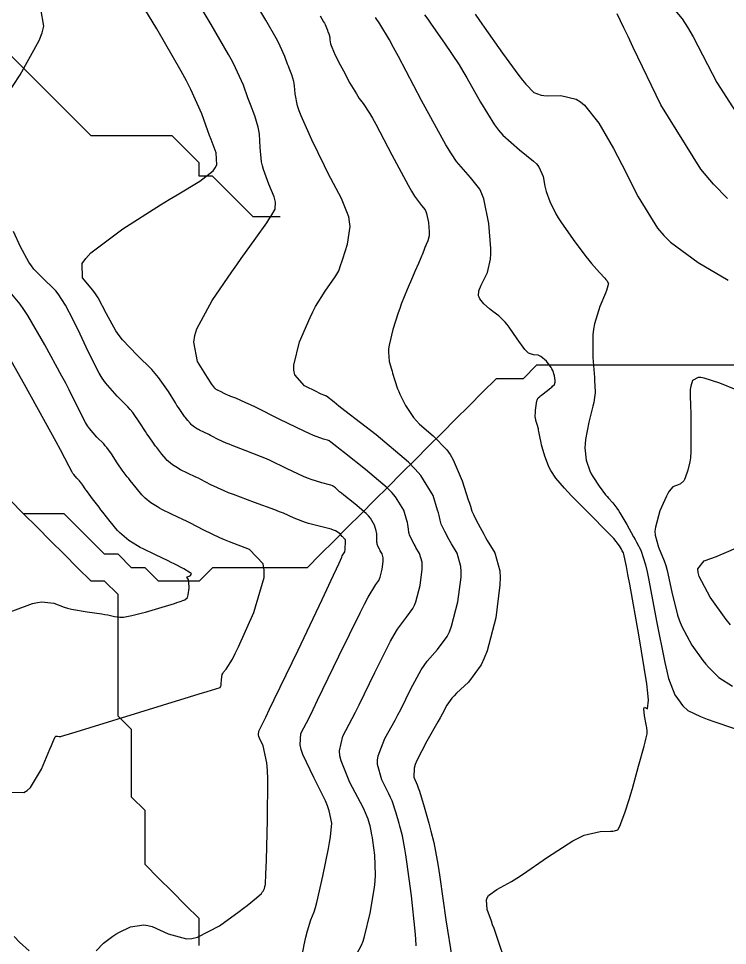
# Model space of a CAD drawing. Header units: metres. Extents: x 837475 to 838479, y 1189012 to 1191015.
# Drawn here: x 837615.7 to 837668.2, y 1190471 to 1190539.7 of the extents above; entities that cross this region are included whole.
import ezdxf

# ---------------------------------------------------------------- set-up
doc = ezdxf.new("R2010")
doc.units = ezdxf.units.M
doc.header["$LTSCALE"] = 0.3
for name, color, linetype in [('COTAS 10', 1, 'Continuous'), ('COTAS INT', 252, 'Continuous'), ('DRENAJE', 5, 'Continuous')]:
    doc.layers.add(name, color=color, linetype=linetype)

msp = doc.modelspace()

# ---------------------------------------------------------------- linework, layer by layer
at = {"layer": 'COTAS 10'}
for points, elevation in [([(837663.608, 1190541.12), (837664.843, 1190539.637), (837665.243, 1190539.011), (837665.668, 1190538.293), (837667.412, 1190534.925), (837669.726, 1190531.301)], 1600), ([(837638.042, 1190539.844), (837638.294, 1190539.411), (837638.348, 1190539.312), (837638.395, 1190539.221), (837638.506, 1190538.971), (837638.572, 1190538.787), (837638.59, 1190538.738), (837638.608, 1190538.691), (837638.672, 1190538.528), (837638.722, 1190538.362), (837638.732, 1190538.313), (837638.739, 1190538.262), (837638.751, 1190538.068), (837638.812, 1190537.772), (837638.851, 1190537.658), (837638.9, 1190537.53), (837639.155, 1190536.951), (837639.515, 1190536.225), (837639.63, 1190536.004), (837639.751, 1190535.776), (837640.241, 1190534.878), (837640.715, 1190534.068), (837640.826, 1190533.893), (837640.928, 1190533.74), (837641.222, 1190533.369), (837641.691, 1190532.646), (837641.903, 1190532.272), (837642.151, 1190531.823), (837643.346, 1190529.57), (837644.552, 1190527.323), (837644.807, 1190526.877), (837645.029, 1190526.507), (837645.545, 1190525.809), (837645.802, 1190525.493), (837645.86, 1190525.364), (837645.912, 1190525.218), (837646.054, 1190524.542), (837646.111, 1190523.853), (837646.11, 1190523.698), (837646.102, 1190523.56), (837646.013, 1190523.19), (837645.884, 1190522.918), (837645.851, 1190522.842), (837645.818, 1190522.765), (837645.709, 1190522.48), (837645.586, 1190522.155), (837645.544, 1190522.052), (837645.5, 1190521.943), (837645.312, 1190521.503), (837645.057, 1190520.918), (837644.876, 1190520.502), (837644.476, 1190519.582), (837644.042, 1190518.502), (837643.926, 1190518.184), (837643.812, 1190517.858), (837643.417, 1190516.613), (837643.142, 1190515.46), (837643.105, 1190515.192), (837643.084, 1190514.947), (837643.147, 1190514.246), (837643.315, 1190513.692), (837643.36, 1190513.54), (837643.404, 1190513.387), (837643.557, 1190512.838), (837643.769, 1190512.223), (837643.851, 1190512.028), (837643.942, 1190511.823), (837644.354, 1190510.995), (837644.957, 1190510.104), (837645.169, 1190509.86), (837645.4, 1190509.615), (837646.399, 1190508.741), (837647.414, 1190507.703), (837647.656, 1190507.355), (837647.881, 1190506.982), (837648.554, 1190505.418), (837649.005, 1190504.019), (837649.091, 1190503.75), (837649.16, 1190503.532), (837649.269, 1190503.172), (837649.339, 1190503.011), (837649.385, 1190502.918), (837649.441, 1190502.805), (837649.736, 1190502.224), (837650.148, 1190501.458), (837650.278, 1190501.229), (837650.414, 1190500.993), (837650.963, 1190500.077), (837651.336, 1190498.751), (837651.36, 1190498.257), (837651.351, 1190497.707), (837651.035, 1190495.26), (837650.399, 1190492.823), (837650.187, 1190492.279), (837649.96, 1190491.791), (837649.014, 1190490.502), (837648.134, 1190489.682), (837647.949, 1190489.49), (837647.79, 1190489.314), (837647.427, 1190488.804), (837647.078, 1190488.144), (837646.929, 1190487.874), (837646.756, 1190487.565), (837645.938, 1190486.133), (837645.201, 1190484.704), (837645.078, 1190484.397), (837644.992, 1190484.129), (837644.976, 1190483.48), (837645.224, 1190482.899), (837645.305, 1190482.674), (837645.39, 1190482.42), (837645.741, 1190481.27), (837646.085, 1190480.053), (837646.167, 1190479.757), (837646.242, 1190479.479), (837646.465, 1190478.623), (837646.711, 1190477.295), (837646.801, 1190476.719), (837646.901, 1190476.052), (837647.339, 1190472.893), (837647.804, 1190469.981)], 1590), ([(837615.113, 1190482.369), (837616.083, 1190482.333), (837616.335, 1190482.482), (837616.58, 1190482.701), (837617.4, 1190484.065), (837618.024, 1190485.534), (837618.144, 1190485.819), (837618.241, 1190486.051), (837618.403, 1190486.449), (837618.439, 1190486.488), (837618.457, 1190486.494), (837618.479, 1190486.498), (837618.589, 1190486.494), (837618.698, 1190486.479), (837618.72, 1190486.476), (837618.738, 1190486.473), (837618.782, 1190486.465), (837618.786, 1190486.465), (837618.79, 1190486.466), (837618.809, 1190486.469), (837619.721, 1190486.749), (837620.289, 1190486.924), (837620.993, 1190487.141), (837624.676, 1190488.278), (837628.371, 1190489.419), (837629.083, 1190489.639), (837629.66, 1190489.818), (837630.62, 1190490.119), (837630.685, 1190490.226), (837630.699, 1190490.282), (837630.709, 1190490.35), (837630.73, 1190490.693), (837630.786, 1190491.065), (837630.819, 1190491.152), (837630.86, 1190491.231), (837631.07, 1190491.459), (837631.54, 1190492.213), (837631.745, 1190492.624), (837631.983, 1190493.122), (837633.111, 1190495.653), (837633.879, 1190498.258), (837633.89, 1190498.804), (837633.814, 1190499.273), (837632.809, 1190500.331), (837631.33, 1190500.893), (837630.954, 1190501.049), (837630.594, 1190501.205), (837629.414, 1190501.771), (837628.389, 1190502.297), (837628.126, 1190502.429), (837627.872, 1190502.554), (837627.028, 1190502.954), (837626.315, 1190503.301), (837626.143, 1190503.393), (837625.982, 1190503.483), (837625.492, 1190503.792), (837625.07, 1190504.14), (837624.952, 1190504.255), (837624.832, 1190504.378), (837624.397, 1190504.889), (837623.974, 1190505.435), (837623.863, 1190505.579), (837623.754, 1190505.721), (837623.384, 1190506.21), (837623.045, 1190506.681), (837622.956, 1190506.811), (837622.869, 1190506.941), (837622.572, 1190507.409), (837622.236, 1190507.885), (837622.125, 1190508.019), (837622.005, 1190508.155), (837621.504, 1190508.655), (837620.959, 1190509.282), (837620.811, 1190509.499), (837620.665, 1190509.734), (837620.148, 1190510.737), (837619.457, 1190512.149), (837619.201, 1190512.641), (837618.916, 1190513.177), (837617.656, 1190515.482), (837616.383, 1190517.657), (837616.092, 1190518.111), (837615.826, 1190518.502), (837615.086, 1190519.382)], 1580), ([(837616.473, 1190470.602), (837615.758, 1190471.245), (837615.363, 1190471.669)], 1580)]:
    msp.add_lwpolyline(points, dxfattribs=dict(at, elevation=elevation))
at = {"layer": 'COTAS INT'}
for points, elevation in [([(837614.241, 1190533.114), (837615.812, 1190535.493), (837617.235, 1190538.026), (837617.443, 1190538.586), (837617.571, 1190539.085), (837617.36, 1190540.376), (837616.663, 1190541.385), (837616.483, 1190541.705), (837616.309, 1190542.044), (837615.729, 1190543.415), (837615.256, 1190545.163)], 1582), ([(837636.303, 1190468.119), (837636.859, 1190471.039), (837636.98, 1190471.609), (837637.087, 1190472.076), (837637.353, 1190472.901), (837637.593, 1190473.491), (837637.682, 1190473.808), (837637.782, 1190474.193), (837638.227, 1190476.14), (837638.642, 1190478.19), (837638.723, 1190478.64), (837638.789, 1190479.038), (837638.906, 1190480.052), (837638.711, 1190480.986), (837638.582, 1190481.335), (837638.42, 1190481.723), (837637.56, 1190483.448), (837636.76, 1190485.151), (837636.635, 1190485.524), (837636.552, 1190485.855), (837636.604, 1190486.696), (837637.234, 1190487.919), (837637.517, 1190488.491), (837637.846, 1190489.163), (837639.425, 1190492.435), (837640.99, 1190495.639), (837641.31, 1190496.269), (837641.581, 1190496.788), (837642.15, 1190497.734), (837642.376, 1190498.042), (837642.43, 1190498.158), (837642.481, 1190498.288), (837642.633, 1190498.869), (837642.708, 1190499.453), (837642.71, 1190499.584), (837642.704, 1190499.702), (837642.616, 1190500.018), (837642.485, 1190500.237), (837642.452, 1190500.293), (837642.421, 1190500.348), (837642.323, 1190500.531), (837642.256, 1190500.73), (837642.245, 1190500.796), (837642.237, 1190500.866), (837642.235, 1190501.156), (837642.221, 1190501.501), (837642.206, 1190501.606), (837642.186, 1190501.715), (837642.071, 1190502.143), (837641.758, 1190502.659), (837641.612, 1190502.823), (837641.441, 1190502.998), (837640.609, 1190503.706), (837639.781, 1190504.356), (837639.612, 1190504.494), (837639.469, 1190504.613), (837639.17, 1190504.889), (837638.937, 1190505.042), (837638.835, 1190505.083), (837638.718, 1190505.124), (837638.161, 1190505.268), (837637.364, 1190505.515), (837637.095, 1190505.621), (837636.805, 1190505.742), (837635.584, 1190506.316), (837634.282, 1190506.936), (837633.941, 1190507.088), (837633.608, 1190507.23), (837632.477, 1190507.671), (837631.516, 1190508.029), (837631.291, 1190508.119), (837631.083, 1190508.206), (837630.482, 1190508.485), (837630.023, 1190508.721), (837629.905, 1190508.78), (837629.791, 1190508.836), (837629.413, 1190509.015), (837629.093, 1190509.171), (837629.016, 1190509.212), (837628.944, 1190509.252), (837628.724, 1190509.391), (837628.535, 1190509.547), (837628.482, 1190509.599), (837628.428, 1190509.654), (837628.233, 1190509.883), (837628.043, 1190510.127), (837627.994, 1190510.192), (837627.945, 1190510.256), (837627.779, 1190510.475), (837627.532, 1190510.843), (837627.432, 1190511), (837627.319, 1190511.182), (837626.796, 1190512.037), (837626.07, 1190513.065), (837625.828, 1190513.356), (837625.568, 1190513.649), (837624.485, 1190514.73), (837623.407, 1190515.863), (837623.152, 1190516.19), (837622.915, 1190516.523), (837622.213, 1190517.772), (837621.588, 1190518.966), (837621.4, 1190519.265), (837621.205, 1190519.549), (837620.445, 1190520.461), (837620.415, 1190521.516), (837620.679, 1190521.89), (837621.062, 1190522.301), (837623.433, 1190524.081), (837626.218, 1190525.846), (837626.862, 1190526.247), (837627.452, 1190526.609), (837629.126, 1190527.6), (837630.113, 1190528.374), (837630.27, 1190528.599), (837630.377, 1190528.829), (837630.342, 1190529.701), (837629.955, 1190530.696), (837629.84, 1190531.004), (837629.722, 1190531.326), (837629.266, 1190532.607), (837628.464, 1190534.405), (837628.127, 1190535.053), (837627.741, 1190535.766), (837625.932, 1190538.882), (837624.166, 1190541.825)], 1584), ([(837640.747, 1190470.381), (837641.108, 1190471.024), (837641.215, 1190471.324), (837641.324, 1190471.676), (837641.746, 1190473.388), (837642.066, 1190475.298), (837642.112, 1190475.775), (837642.14, 1190476.229), (837642.086, 1190477.684), (837641.935, 1190478.777), (837641.902, 1190479.003), (837641.873, 1190479.196), (837641.797, 1190479.617), (837641.735, 1190479.855), (837641.714, 1190479.932), (837641.692, 1190480.015), (837641.596, 1190480.353), (837641.323, 1190480.995), (837641.189, 1190481.269), (837641.03, 1190481.584), (837640.243, 1190483.07), (837639.582, 1190484.666), (837639.502, 1190485.051), (837639.467, 1190485.412), (837639.715, 1190486.508), (837640.408, 1190487.801), (837640.654, 1190488.285), (837640.924, 1190488.824), (837642.092, 1190491.225), (837643.256, 1190493.531), (837643.523, 1190494.01), (837643.765, 1190494.419), (837644.438, 1190495.323), (837644.904, 1190495.958), (837645.016, 1190496.198), (837645.12, 1190496.466), (837645.434, 1190497.666), (837645.589, 1190498.871), (837645.594, 1190499.142), (837645.581, 1190499.385), (837645.398, 1190500.038), (837645.128, 1190500.489), (837645.061, 1190500.605), (837644.997, 1190500.718), (837644.794, 1190501.095), (837644.651, 1190501.422), (837644.625, 1190501.503), (837644.604, 1190501.581), (837644.58, 1190501.828), (837644.534, 1190502.178), (837644.501, 1190502.321), (837644.459, 1190502.483), (837644.232, 1190503.234), (837643.624, 1190504.235), (837643.341, 1190504.554), (837643.009, 1190504.892), (837641.397, 1190506.266), (837639.827, 1190507.484), (837639.521, 1190507.724), (837639.271, 1190507.922), (837638.834, 1190508.284), (837638.704, 1190508.37), (837638.648, 1190508.393), (837638.582, 1190508.416), (837638.271, 1190508.496), (837637.553, 1190508.77), (837637.232, 1190508.915), (837636.856, 1190509.09), (837635.056, 1190509.969), (837633.247, 1190510.862), (837632.866, 1190511.045), (837632.537, 1190511.2), (837631.783, 1190511.529), (837631.414, 1190511.667), (837631.327, 1190511.701), (837631.247, 1190511.734), (837631.016, 1190511.842), (837630.839, 1190511.933), (837630.794, 1190511.955), (837630.75, 1190511.977), (837630.605, 1190512.046), (837630.482, 1190512.106), (837630.452, 1190512.122), (837630.424, 1190512.137), (837630.34, 1190512.19), (837630.267, 1190512.25), (837630.226, 1190512.291), (837630.151, 1190512.38), (837630.078, 1190512.474), (837630.059, 1190512.498), (837630.04, 1190512.523), (837629.977, 1190512.607), (837629.784, 1190512.911), (837629.683, 1190513.074), (837629.563, 1190513.271), (837628.959, 1190514.265), (837628.677, 1190515.697), (837628.759, 1190516.169), (837628.91, 1190516.674), (837630.036, 1190518.771), (837631.494, 1190520.886), (837631.855, 1190521.402), (837632.197, 1190521.888), (837633.278, 1190523.393), (837634.08, 1190524.518), (837634.246, 1190524.765), (837634.387, 1190524.985), (837634.697, 1190525.543), (837634.719, 1190526.056), (837634.68, 1190526.246), (837634.62, 1190526.457), (837634.241, 1190527.395), (837633.832, 1190528.463), (837633.755, 1190528.757), (837633.693, 1190529.049), (837633.598, 1190530.1), (837633.54, 1190531.096), (837633.501, 1190531.356), (837633.452, 1190531.607), (837633.194, 1190532.456), (837632.867, 1190533.292), (837632.776, 1190533.535), (837632.684, 1190533.785), (837632.346, 1190534.729), (837631.774, 1190536.01), (837631.534, 1190536.472), (837631.258, 1190536.981), (837629.969, 1190539.203), (837628.56, 1190541.577)], 1586), ([(837645.133, 1190470.979), (837645.114, 1190471.495), (837645.077, 1190472.073), (837644.794, 1190474.676), (837644.448, 1190477.188), (837644.372, 1190477.708), (837644.304, 1190478.152), (837644.131, 1190479.12), (837643.989, 1190479.667), (837643.94, 1190479.845), (837643.888, 1190480.034), (837643.668, 1190480.811), (837643.357, 1190481.707), (837643.247, 1190481.971), (837643.127, 1190482.242), (837642.609, 1190483.275), (837642.287, 1190484.397), (837642.29, 1190484.724), (837642.334, 1190485.058), (837642.826, 1190486.321), (837643.582, 1190487.683), (837643.791, 1190488.08), (837644.001, 1190488.484), (837644.759, 1190490.014), (837645.523, 1190491.422), (837645.736, 1190491.75), (837645.949, 1190492.051), (837646.726, 1190492.913), (837647.432, 1190493.875), (837647.601, 1190494.238), (837647.759, 1190494.644), (837648.235, 1190496.463), (837648.47, 1190498.289), (837648.477, 1190498.699), (837648.459, 1190499.068), (837648.181, 1190500.057), (837647.771, 1190500.741), (837647.669, 1190500.917), (837647.572, 1190501.088), (837647.265, 1190501.659), (837647.046, 1190502.114), (837647.005, 1190502.211), (837646.972, 1190502.296), (837646.924, 1190502.5), (837646.847, 1190502.855), (837646.796, 1190503.035), (837646.732, 1190503.251), (837646.393, 1190504.326), (837645.49, 1190505.811), (837645.071, 1190506.285), (837644.578, 1190506.787), (837642.185, 1190508.826), (837639.873, 1190510.612), (837639.43, 1190510.955), (837639.073, 1190511.231), (837638.499, 1190511.68), (837638.472, 1190511.698), (837638.46, 1190511.703), (837638.446, 1190511.708), (837638.381, 1190511.725), (837638.104, 1190511.845), (837637.957, 1190511.915), (837637.78, 1190512.001), (837636.884, 1190512.444), (837636.161, 1190513.277), (837636.091, 1190513.609), (837636.079, 1190513.985), (837636.508, 1190515.706), (837637.285, 1190517.503), (837637.493, 1190517.927), (837637.697, 1190518.318), (837638.406, 1190519.464), (837638.978, 1190520.266), (837639.096, 1190520.44), (837639.196, 1190520.594), (837639.41, 1190520.976), (837639.571, 1190521.428), (837639.637, 1190521.625), (837639.712, 1190521.854), (837640.062, 1190522.94), (837640.245, 1190524.243), (837640.214, 1190524.608), (837640.149, 1190524.975), (837639.622, 1190526.315), (837638.823, 1190527.805), (837638.587, 1190528.266), (837638.344, 1190528.748), (837637.413, 1190530.664), (837636.631, 1190532.438), (837636.482, 1190532.83), (837636.362, 1190533.18), (837636.174, 1190534.084), (837636.139, 1190534.679), (837636.116, 1190534.834), (837636.087, 1190534.985), (837635.933, 1190535.492), (837635.738, 1190535.991), (837635.683, 1190536.137), (837635.628, 1190536.286), (837635.426, 1190536.85), (837635.084, 1190537.616), (837634.941, 1190537.892), (837634.776, 1190538.196), (837634.005, 1190539.524), (837633.164, 1190540.942)], 1588), ([(837651.668, 1190470.056), (837651.303, 1190471.15), (837650.909, 1190472.257), (837650.809, 1190472.536), (837650.714, 1190472.803), (837650.408, 1190473.667), (837650.347, 1190474.372), (837650.408, 1190474.539), (837650.501, 1190474.694), (837651.118, 1190475.151), (837652.202, 1190475.747), (837652.589, 1190475.99), (837653.015, 1190476.267), (837654.869, 1190477.548), (837656.745, 1190478.753), (837657.184, 1190478.981), (837657.589, 1190479.165), (837658.762, 1190479.449), (837659.542, 1190479.461), (837659.698, 1190479.473), (837659.829, 1190479.488), (837660.087, 1190479.575), (837660.219, 1190479.834), (837660.271, 1190479.959), (837660.329, 1190480.105), (837660.592, 1190480.825), (837660.935, 1190481.883), (837661.044, 1190482.243), (837661.158, 1190482.632), (837661.618, 1190484.282), (837662.018, 1190485.767), (837662.093, 1190486.053), (837662.154, 1190486.285), (837662.247, 1190486.669), (837662.244, 1190486.72), (837662.243, 1190486.741), (837662.244, 1190486.766), (837662.247, 1190486.882), (837662.222, 1190487.136), (837662.205, 1190487.248), (837662.183, 1190487.378), (837662.064, 1190487.999), (837662.005, 1190488.53), (837662.021, 1190488.604), (837662.049, 1190488.646), (837662.268, 1190488.533), (837662.357, 1190489.18), (837662.304, 1190489.701), (837662.218, 1190490.37), (837661.627, 1190494.019), (837660.961, 1190497.757), (837660.828, 1190498.482), (837660.717, 1190499.072), (837660.499, 1190500.081), (837660.409, 1190500.241), (837660.378, 1190500.296), (837660.345, 1190500.355), (837660.205, 1190500.607), (837659.773, 1190501.135), (837659.556, 1190501.37), (837659.297, 1190501.642), (837658.009, 1190502.941), (837656.672, 1190504.29), (837656.382, 1190504.594), (837656.126, 1190504.868), (837655.493, 1190505.604), (837655.12, 1190506.182), (837655.029, 1190506.356), (837654.943, 1190506.537), (837654.677, 1190507.238), (837654.479, 1190507.911), (837654.436, 1190508.074), (837654.399, 1190508.227), (837654.306, 1190508.693), (837654.238, 1190509.073), (837654.216, 1190509.172), (837654.193, 1190509.268), (837654.099, 1190509.592), (837654.015, 1190509.876), (837653.999, 1190509.948), (837653.986, 1190510.016), (837653.964, 1190510.237), (837653.973, 1190510.476), (837653.98, 1190510.555), (837653.988, 1190510.641), (837654.034, 1190511.001), (837654.09, 1190511.331), (837654.105, 1190511.398), (837654.12, 1190511.454), (837654.172, 1190511.57), (837654.295, 1190511.668), (837654.354, 1190511.714), (837654.425, 1190511.767), (837654.771, 1190512.028), (837655.119, 1190512.3), (837655.191, 1190512.361), (837655.253, 1190512.416), (837655.388, 1190512.56), (837655.429, 1190512.719), (837655.431, 1190512.782), (837655.43, 1190512.854), (837655.395, 1190513.183), (837655.265, 1190513.583), (837655.204, 1190513.699), (837655.133, 1190513.818), (837654.787, 1190514.267), (837654.389, 1190514.624), (837654.285, 1190514.685), (837654.184, 1190514.73), (837653.84, 1190514.753), (837653.456, 1190514.883), (837653.329, 1190514.995), (837653.193, 1190515.139), (837652.628, 1190515.933), (837652.038, 1190516.806), (837651.887, 1190517), (837651.741, 1190517.173), (837651.256, 1190517.625), (837650.813, 1190517.956), (837650.693, 1190518.053), (837650.574, 1190518.151), (837650.155, 1190518.525), (837649.85, 1190518.907), (837649.803, 1190519.011), (837649.772, 1190519.114), (837649.795, 1190519.479), (837649.969, 1190519.909), (837650.033, 1190520.052), (837650.105, 1190520.206), (837650.423, 1190520.853), (837650.661, 1190521.845), (837650.682, 1190522.217), (837650.684, 1190522.631), (837650.53, 1190524.478), (837650.151, 1190526.29), (837650.011, 1190526.682), (837649.855, 1190527.027), (837649.166, 1190527.874), (837648.132, 1190529.075), (837647.758, 1190529.642), (837647.347, 1190530.312), (837645.549, 1190533.577), (837643.833, 1190536.839), (837643.473, 1190537.506), (837643.163, 1190538.072), (837642.463, 1190539.262), (837642.123, 1190539.744)], 1592), ([(837645.773, 1190539.929), (837646.001, 1190539.597), (837646.244, 1190539.247), (837647.246, 1190537.828), (837648.321, 1190536.221), (837648.61, 1190535.753), (837648.896, 1190535.274), (837649.899, 1190533.459), (837650.937, 1190531.773), (837651.246, 1190531.377), (837651.564, 1190531.01), (837652.787, 1190529.939), (837653.837, 1190529.102), (837654.045, 1190528.883), (837654.217, 1190528.669), (837654.542, 1190527.944), (837654.673, 1190527.241), (837654.723, 1190527.042), (837654.78, 1190526.84), (837655.036, 1190526.092), (837655.481, 1190525.198), (837655.657, 1190524.903), (837655.855, 1190524.588), (837656.76, 1190523.281), (837657.702, 1190522.031), (837657.923, 1190521.752), (837658.128, 1190521.502), (837658.724, 1190520.84), (837659.12, 1190520.43), (837659.198, 1190520.339), (837659.262, 1190520.257), (837659.379, 1190520.038), (837659.299, 1190519.682), (837659.238, 1190519.512), (837659.161, 1190519.312), (837658.743, 1190518.334), (837658.345, 1190517.038), (837658.281, 1190516.638), (837658.236, 1190516.22), (837658.238, 1190514.56), (837658.343, 1190513.075), (837658.363, 1190512.768), (837658.379, 1190512.505), (837658.406, 1190511.93), (837658.336, 1190511.426), (837658.291, 1190511.208), (837658.235, 1190510.956), (837657.942, 1190509.762), (837657.69, 1190508.468), (837657.66, 1190508.152), (837657.647, 1190507.855), (837657.744, 1190506.935), (837658.017, 1190506.154), (837658.115, 1190505.944), (837658.223, 1190505.737), (837658.695, 1190505.01), (837659.176, 1190504.391), (837659.289, 1190504.252), (837659.393, 1190504.126), (837659.699, 1190503.789), (837660.01, 1190503.392), (837660.118, 1190503.229), (837660.235, 1190503.044), (837660.736, 1190502.182), (837661.241, 1190501.276), (837661.36, 1190501.063), (837661.47, 1190500.866), (837661.795, 1190500.29), (837662.134, 1190499.196), (837662.254, 1190498.672), (837662.385, 1190498.053), (837662.954, 1190495.018), (837663.55, 1190491.955), (837663.699, 1190491.318), (837663.841, 1190490.772), (837664.296, 1190489.562), (837664.692, 1190489.011), (837664.797, 1190488.881), (837664.9, 1190488.76), (837665.254, 1190488.405), (837666.205, 1190487.952), (837666.684, 1190487.77), (837667.257, 1190487.562), (837670.104, 1190486.609)], 1594), ([(837649.507, 1190539.99), (837649.837, 1190539.506), (837650.181, 1190539.008), (837651.53, 1190537.093), (837652.759, 1190535.425), (837653.026, 1190535.084), (837653.263, 1190534.795), (837653.857, 1190534.187), (837654.4, 1190533.987), (837654.605, 1190533.956), (837654.834, 1190533.935), (837655.857, 1190533.946), (837657.006, 1190533.679), (837657.314, 1190533.483), (837657.618, 1190533.234), (837658.68, 1190531.894), (837659.754, 1190530.034), (837660.065, 1190529.458), (837660.383, 1190528.854), (837661.58, 1190526.451), (837663.017, 1190524.136), (837663.485, 1190523.588), (837663.983, 1190523.08), (837666.038, 1190521.58), (837668.257, 1190520.271)], 1596), ([(837668.2, 1190526.336), (837667.175, 1190527.379), (837666.214, 1190528.504), (837663.265, 1190533.253), (837661.223, 1190537.503), (837660.833, 1190538.315), (837660.519, 1190538.967), (837660.018, 1190540.006)], 1598), ([(837621.455, 1190470.609), (837621.979, 1190471.162), (837622.688, 1190471.696), (837622.903, 1190471.83), (837623.125, 1190471.958), (837623.992, 1190472.373), (837624.979, 1190472.523), (837625.276, 1190472.486), (837625.584, 1190472.413), (837626.783, 1190471.865), (837628.137, 1190471.484), (837628.543, 1190471.518), (837628.962, 1190471.611), (837630.586, 1190472.451), (837632.047, 1190473.517), (837632.364, 1190473.755), (837632.641, 1190473.966), (837633.325, 1190474.52), (837633.68, 1190474.863), (837633.75, 1190474.942), (837633.808, 1190475.014), (837633.915, 1190475.216), (837633.939, 1190475.342), (837633.944, 1190475.367), (837633.949, 1190475.387), (837633.959, 1190475.422), (837633.967, 1190475.442), (837633.97, 1190475.452), (837633.973, 1190475.465), (837633.988, 1190475.531), (837634.023, 1190476.308), (837634.039, 1190476.769), (837634.058, 1190477.337), (837634.147, 1190480.277), (837634.161, 1190483.333), (837634.133, 1190483.974), (837634.09, 1190484.526), (837633.817, 1190485.779), (837633.545, 1190486.358), (837633.503, 1190486.485), (837633.475, 1190486.598), (837633.492, 1190486.883), (837634.004, 1190487.92), (837634.288, 1190488.506), (837634.634, 1190489.222), (837636.394, 1190492.885), (837638.176, 1190496.615), (837638.536, 1190497.373), (837638.837, 1190498.011), (837639.441, 1190499.323), (837639.634, 1190499.763), (837639.676, 1190499.853), (837639.713, 1190499.928), (837639.805, 1190500.08), (837639.854, 1190500.152), (837639.864, 1190500.176), (837639.871, 1190500.202), (837639.886, 1190500.313), (837639.891, 1190500.454), (837639.893, 1190500.499), (837639.895, 1190500.547), (837639.906, 1190500.743), (837639.914, 1190500.92), (837639.915, 1190500.956), (837639.915, 1190500.987), (837639.91, 1190501.051), (837639.891, 1190501.082), (837639.882, 1190501.093), (837639.872, 1190501.103), (837639.821, 1190501.146), (837639.736, 1190501.228), (837639.703, 1190501.263), (837639.667, 1190501.303), (837639.506, 1190501.493), (837639.169, 1190501.714), (837639.023, 1190501.773), (837638.854, 1190501.832), (837638.051, 1190502.04), (837637.174, 1190502.26), (837636.958, 1190502.326), (837636.754, 1190502.395), (837636.112, 1190502.662), (837635.317, 1190503.011), (837635.015, 1190503.131), (837634.679, 1190503.261), (837633.17, 1190503.814), (837631.618, 1190504.392), (837631.254, 1190504.537), (837630.919, 1190504.677), (837629.948, 1190505.128), (837629.206, 1190505.509), (837629.015, 1190505.604), (837628.831, 1190505.695), (837628.22, 1190505.985), (837627.704, 1190506.236), (837627.579, 1190506.303), (837627.463, 1190506.368), (837627.108, 1190506.591), (837626.802, 1190506.844), (837626.717, 1190506.927), (837626.63, 1190507.016), (837626.315, 1190507.386), (837626.009, 1190507.781), (837625.928, 1190507.886), (837625.85, 1190507.988), (837625.582, 1190508.343), (837625.289, 1190508.762), (837625.194, 1190508.906), (837625.094, 1190509.061), (837624.684, 1190509.723), (837624.153, 1190510.475), (837623.976, 1190510.688), (837623.787, 1190510.902), (837622.994, 1190511.692), (837622.132, 1190512.685), (837621.899, 1190513.028), (837621.667, 1190513.399), (837620.85, 1190514.986), (837620.105, 1190516.593), (837619.919, 1190516.978), (837619.742, 1190517.337), (837619.178, 1190518.416), (837618.623, 1190519.267), (837618.451, 1190519.483), (837618.273, 1190519.689), (837617.565, 1190520.363), (837616.842, 1190521.103), (837616.653, 1190521.351), (837616.471, 1190521.619), (837615.854, 1190522.742), (837615.33, 1190523.884)], 1582), ([(837615.089, 1190495.708), (837616.727, 1190496.321), (837617.094, 1190496.409), (837617.425, 1190496.463), (837618.309, 1190496.362), (837619.077, 1190496.062), (837619.334, 1190495.99), (837619.611, 1190495.923), (837620.769, 1190495.719), (837621.862, 1190495.559), (837622.097, 1190495.519), (837622.303, 1190495.481), (837622.804, 1190495.36), (837623.191, 1190495.306), (837623.326, 1190495.309), (837623.472, 1190495.321), (837624.097, 1190495.431), (837624.868, 1190495.627), (837625.106, 1190495.692), (837625.354, 1190495.762), (837626.341, 1190496.056), (837627.238, 1190496.337), (837627.43, 1190496.398), (837627.598, 1190496.453), (837628.001, 1190496.592), (837628.2, 1190496.782), (837628.239, 1190496.869), (837628.27, 1190496.97), (837628.325, 1190497.458), (837628.309, 1190497.933), (837628.296, 1190498.026), (837628.279, 1190498.102), (837628.185, 1190498.238), (837628.147, 1190498.274), (837628.165, 1190498.287), (837628.196, 1190498.302), (837628.408, 1190498.368), (837628.515, 1190498.496), (837628.479, 1190498.55), (837628.415, 1190498.612), (837627.948, 1190498.901), (837627.227, 1190499.266), (837627.003, 1190499.375), (837626.769, 1190499.487), (837625.836, 1190499.923), (837624.926, 1190500.367), (837624.706, 1190500.484), (837624.501, 1190500.598), (837623.876, 1190500.992), (837623.338, 1190501.437), (837623.187, 1190501.584), (837623.035, 1190501.741), (837622.479, 1190502.393), (837621.939, 1190503.088), (837621.797, 1190503.273), (837621.659, 1190503.454), (837621.187, 1190504.078), (837620.801, 1190504.6), (837620.718, 1190504.716), (837620.644, 1190504.821), (837620.461, 1190505.096), (837620.32, 1190505.295), (837620.273, 1190505.351), (837620.223, 1190505.408), (837620.013, 1190505.617), (837619.785, 1190505.88), (837619.723, 1190505.971), (837619.662, 1190506.069), (837619.446, 1190506.489), (837618.808, 1190507.704), (837618.482, 1190508.304), (837618.09, 1190509.018), (837616.134, 1190512.548), (837614.144, 1190516.046)], 1578), ([(837668.855, 1190512.163), (837667.636, 1190512.642), (837666.472, 1190513.02), (837666.235, 1190513.057), (837666.034, 1190513.065), (837665.613, 1190512.85), (837665.475, 1190512.424), (837665.452, 1190512.298), (837665.436, 1190512.168), (837665.431, 1190511.673), (837665.462, 1190511.036), (837665.469, 1190510.817), (837665.474, 1190510.579), (837665.486, 1190509.566), (837665.49, 1190508.574), (837665.49, 1190508.349), (837665.491, 1190508.146), (837665.492, 1190507.591), (837665.457, 1190507.127), (837665.435, 1190506.98), (837665.408, 1190506.826), (837665.268, 1190506.204), (837665.078, 1190505.639), (837665.021, 1190505.522), (837664.961, 1190505.421), (837664.726, 1190505.195), (837664.486, 1190505.088), (837664.422, 1190505.062), (837664.36, 1190505.037), (837664.148, 1190504.961), (837663.88, 1190504.65), (837663.782, 1190504.477), (837663.675, 1190504.268), (837663.202, 1190503.197), (837662.857, 1190501.983), (837662.831, 1190501.682), (837662.834, 1190501.396), (837663.094, 1190500.493), (837663.522, 1190499.494), (837663.631, 1190499.148), (837663.736, 1190498.773), (837664.079, 1190497.166), (837664.499, 1190495.469), (837664.652, 1190495.035), (837664.821, 1190494.618), (837665.565, 1190493.244), (837666.385, 1190492.104), (837666.602, 1190491.834), (837666.815, 1190491.585), (837667.548, 1190490.849), (837668.572, 1190490.216)], 1596), ([(837668.428, 1190494.755), (837668.109, 1190495.148), (837666.92, 1190496.796), (837666.11, 1190498.319), (837666.03, 1190498.634), (837666.012, 1190498.903), (837666.47, 1190499.489), (837667.39, 1190499.821), (837667.664, 1190499.931), (837667.946, 1190500.048), (837669.032, 1190500.534)], 1598)]:
    msp.add_lwpolyline(points, dxfattribs=dict(at, elevation=elevation))
at = {"layer": 'DRENAJE'}
for points in [[(837635.07, 1190524.975, 1586.233), (837634.07, 1190524.975, 1585.971), (837633.07, 1190524.975, 1585.647), (837632.071, 1190525.975, 1585.153), (837631.071, 1190526.975, 1584.652), (837630.071, 1190527.974, 1584.176), (837629.072, 1190527.974, 1584.04), (837629.072, 1190528.974, 1584.003), (837628.072, 1190529.974, 1583.999), (837627.072, 1190530.973, 1583.944), (837626.073, 1190530.973, 1583.805), (837625.073, 1190530.973, 1583.644), (837624.073, 1190530.973, 1583.483), (837623.074, 1190530.973, 1583.322), (837622.074, 1190530.973, 1583.162), (837621.075, 1190530.973, 1583.015), (837620.075, 1190531.973, 1582.819), (837619.075, 1190532.973, 1582.623), (837618.076, 1190533.972, 1582.426), (837617.076, 1190534.972, 1582.226), (837616.076, 1190535.972, 1581.925), (837615.077, 1190536.971, 1581.29)], [(837669.058, 1190513.979, 1596.003), (837668.059, 1190513.979, 1596.002), (837667.059, 1190513.979, 1596), (837666.059, 1190513.979, 1595.958), (837665.06, 1190513.979, 1595.749), (837664.06, 1190513.979, 1595.53), (837663.06, 1190513.979, 1595.292), (837662.061, 1190513.979, 1595.031), (837661.061, 1190513.979, 1594.762), (837660.061, 1190513.979, 1594.489), (837659.062, 1190513.979, 1594.2), (837658.062, 1190513.979, 1593.8), (837657.062, 1190513.979, 1593.198), (837656.063, 1190513.979, 1592.599), (837655.063, 1190513.979, 1592.148), (837654.063, 1190513.979, 1592.002), (837653.064, 1190512.98, 1591.832), (837652.064, 1190512.98, 1591.607), (837651.064, 1190512.98, 1591.385), (837650.065, 1190511.98, 1591.088), (837649.065, 1190510.98, 1590.79), (837648.065, 1190509.981, 1590.489), (837647.066, 1190508.981, 1590.153), (837646.066, 1190507.981, 1589.423), (837645.066, 1190506.982, 1588.37), (837644.067, 1190505.982, 1587.256), (837643.067, 1190504.982, 1586.106), (837642.067, 1190503.983, 1584.957), (837641.068, 1190502.983, 1583.809), (837640.068, 1190501.983, 1582.683), (837639.068, 1190500.984, 1582.053), (837638.069, 1190499.984, 1581.906), (837637.069, 1190498.984, 1581.408), (837636.069, 1190498.984, 1580.973), (837635.07, 1190498.984, 1580.542), (837634.07, 1190498.984, 1580.154), (837633.07, 1190498.984, 1579.831), (837632.071, 1190498.984, 1579.474), (837631.071, 1190498.984, 1579.117), (837630.071, 1190498.984, 1578.773), (837629.072, 1190497.985, 1578.305), (837628.072, 1190497.985, 1578.059), (837627.072, 1190497.985, 1578.01), (837626.073, 1190497.985, 1578.008), (837625.073, 1190498.984, 1578.006), (837624.073, 1190498.984, 1578.004), (837623.074, 1190499.984, 1578.002), (837622.074, 1190499.984, 1578), (837621.075, 1190500.984, 1577.992), (837620.075, 1190501.983, 1577.795), (837619.075, 1190502.983, 1577.398), (837618.076, 1190502.983, 1577.121), (837617.076, 1190502.983, 1576.845), (837616.076, 1190502.983, 1576.569)], [(837616.076, 1190502.983, 1576.569), (837615.077, 1190503.983, 1576.193)], [(837629.072, 1190470.994, 1582.175), (837629.072, 1190471.993, 1582.034), (837629.072, 1190472.993, 1582.001), (837628.072, 1190473.993, 1581.996), (837627.072, 1190474.992, 1581.882), (837626.073, 1190475.992, 1581.658), (837625.073, 1190476.992, 1581.444), (837625.073, 1190477.991, 1581.318), (837625.073, 1190478.991, 1581.193), (837625.073, 1190479.991, 1581.07), (837625.073, 1190480.99, 1580.947), (837624.073, 1190481.99, 1580.771), (837624.073, 1190482.99, 1580.645), (837624.073, 1190483.989, 1580.52), (837624.073, 1190484.989, 1580.394), (837624.073, 1190485.989, 1580.269), (837624.073, 1190486.988, 1580.142), (837623.074, 1190487.988, 1579.927), (837623.074, 1190488.988, 1579.685), (837623.074, 1190489.987, 1579.424), (837623.074, 1190490.987, 1579.161), (837623.074, 1190491.987, 1578.898), (837623.074, 1190492.986, 1578.638), (837623.074, 1190493.986, 1578.377), (837623.074, 1190494.986, 1578.135), (837623.074, 1190495.985, 1578.018), (837623.074, 1190496.985, 1578.004), (837622.074, 1190497.985, 1578.002), (837621.075, 1190497.985, 1578), (837620.075, 1190498.984, 1577.996), (837619.075, 1190499.984, 1577.841), (837618.076, 1190500.984, 1577.431), (837617.076, 1190501.983, 1576.994), (837616.076, 1190502.983, 1576.569)]]:
    msp.add_polyline3d(points, dxfattribs=at)

doc.saveas('drawing.dxf')
